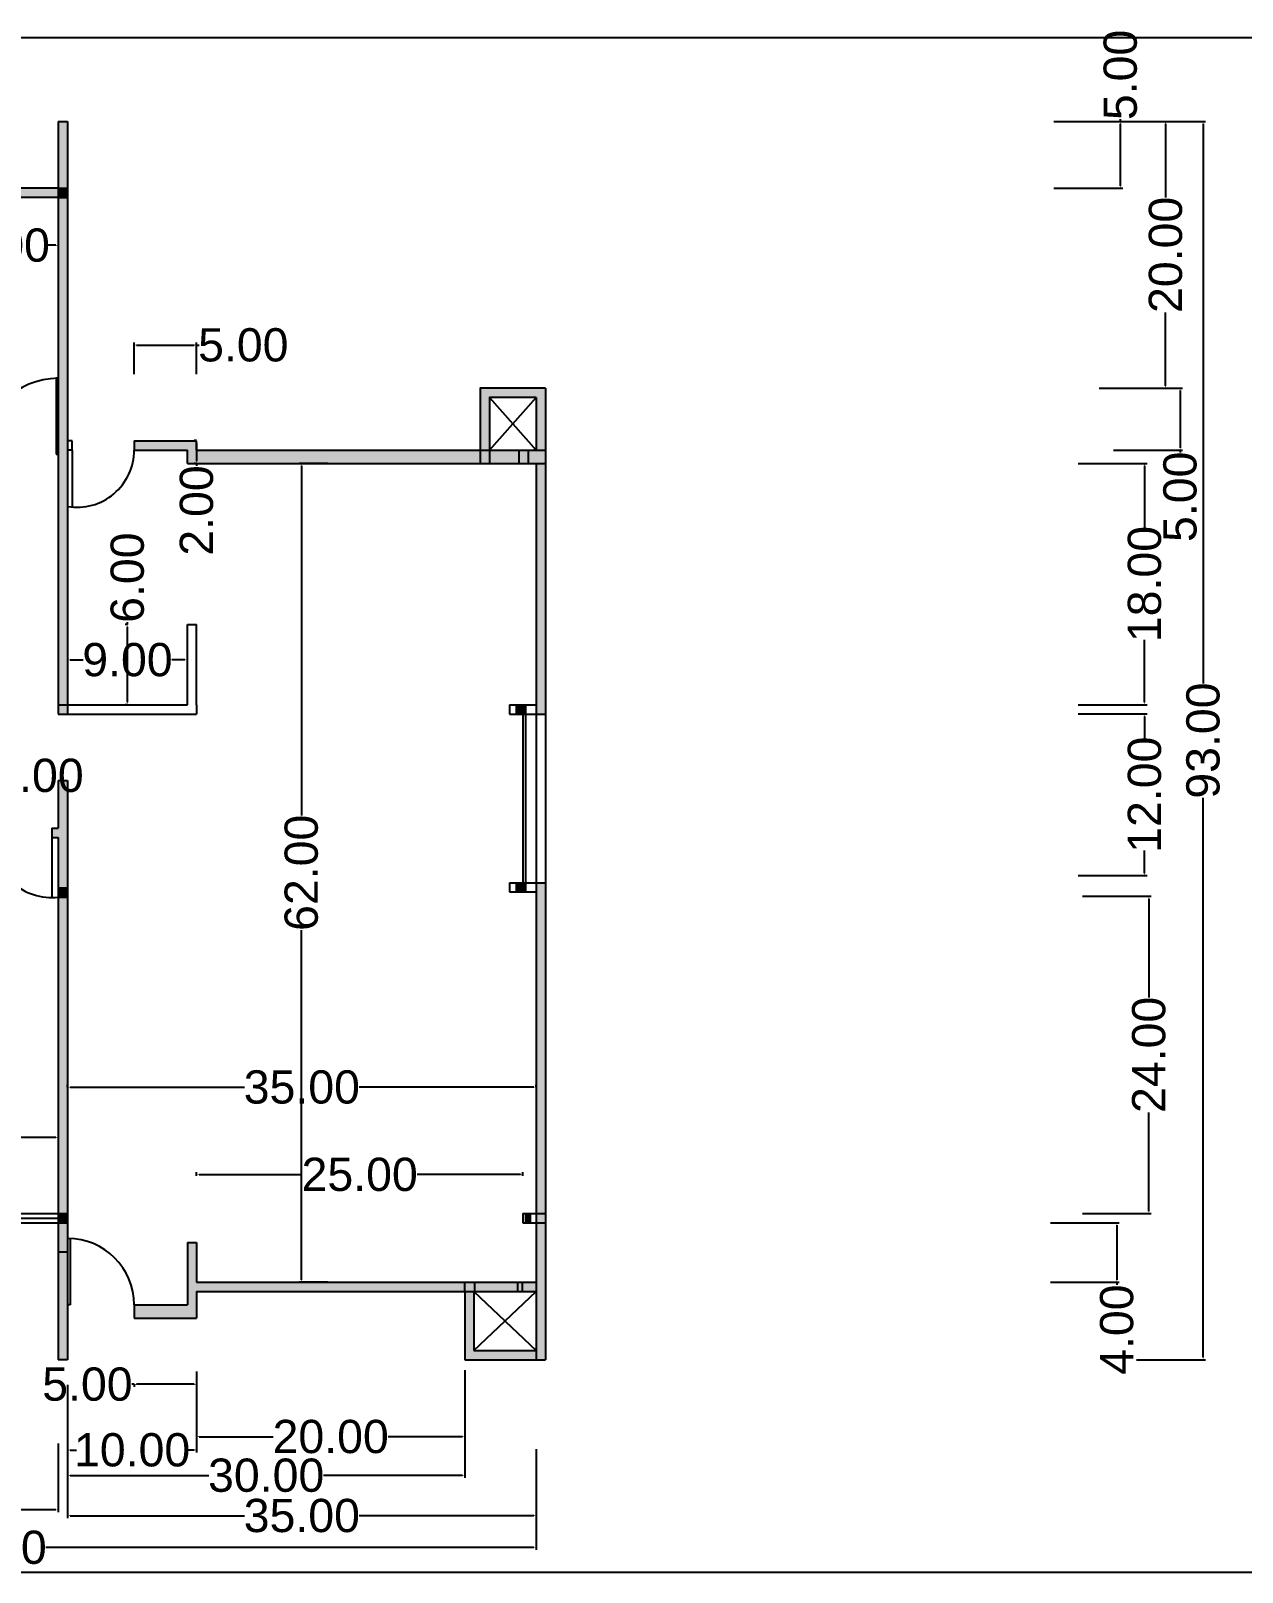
# Model space of a CAD drawing. Header units: inches. Extents: x 13 to 295, y 18 to 174.
# Drawn here: x 86.1 to 177.2, y 18 to 133.9 of the extents above; entities that cross this region are included whole.
import ezdxf

# ---------------------------------------------------------------- set-up
doc = ezdxf.new("R2010")
doc.units = ezdxf.units.IN
doc.header["$MEASUREMENT"] = 0
doc.styles.get("Standard").update_dxf_attribs({"font": 'arial.ttf'})
doc.dimstyles.get("Standard").update_dxf_attribs({"dimtxt": 2.5, "dimasz": 0.18, "dimexe": 0.18, "dimexo": 5, "dimgap": 0.09, "dimtad": 0, "dimrnd": 1, "dimzin": 0, "dimdsep": 46, "dimtxsty": 'Standard', "dimcen": 0.09, "dimclrd": 1, "dimclre": 1, "dimclrt": 256, "dimadec": 0, "dimazin": 0, "dimtfac": 1, "dimtofl": 0, "dimtmove": 0, "dimatfit": 3, "dimfxl": 5, "dimfxlon": 1, "dimtolj": 1, "dimtzin": 0, "dimlwe": -1, "dimarcsym": 0})

# ---------------------------------------------------------------- blocks, each defined once
blk = doc.blocks.new('*D19')
at = {"color": 1, "transparency": 16777216}
for p, q in [((41.76, 24.86), (41.76, 19.68)), ((124.1, 24.86), (124.1, 19.68))]:
    blk.add_line(p, q, dxfattribs=at)
at = {"color": 1, "lineweight": -2, "transparency": 16777216}
for p, q in [((41.94, 19.86), (78.62, 19.86)), ((123.92, 19.86), (87.23, 19.86))]:
    blk.add_line(p, q, dxfattribs=at)
at = {"color": 1, "transparency": 16777216}
for points in [[(41.94, 19.89), (41.94, 19.83), (41.76, 19.86)], [(123.92, 19.89), (123.92, 19.83), (124.1, 19.86)]]:
    blk.add_solid(points, dxfattribs=at)
at = {"layer": 'Defpoints', "color": 0, "transparency": 16777216}
for p in [(41.76, 50), (124.1, 47.9), (124.1, 19.86)]:
    blk.add_point(p, dxfattribs=at)
at = {"transparency": 16777216, "insert": (82.93, 19.86), "char_height": 2.5, "attachment_point": 5}
blk.add_mtext('\\A1;82.00', dxfattribs=at)
blk = doc.blocks.new('*D20')
at = {"color": 1, "transparency": 16777216}
for p, q in [((88.87, 27.25), (88.87, 22.07)), ((124.1, 27.25), (124.1, 22.07))]:
    blk.add_line(p, q, dxfattribs=at)
at = {"color": 1, "lineweight": -2, "transparency": 16777216}
for p, q in [((89.05, 22.25), (102.18, 22.25)), ((123.92, 22.25), (110.79, 22.25))]:
    blk.add_line(p, q, dxfattribs=at)
at = {"color": 1, "transparency": 16777216}
for points in [[(89.05, 22.28), (89.05, 22.22), (88.87, 22.25)], [(123.92, 22.28), (123.92, 22.22), (124.1, 22.25)]]:
    blk.add_solid(points, dxfattribs=at)
at = {"layer": 'Defpoints', "color": 0, "transparency": 16777216}
for p in [(88.87, 33.98), (124.1, 33.98), (88.87, 22.25)]:
    blk.add_point(p, dxfattribs=at)
at = {"transparency": 16777216, "insert": (106.48, 22.25), "char_height": 2.5, "attachment_point": 5}
blk.add_mtext('\\A1;35.00', dxfattribs=at)
blk = doc.blocks.new('*D21')
at = {"color": 1, "transparency": 16777216}
for p, q in [((88.87, 28.98), (88.87, 25.1)), ((118.73, 28.98), (118.73, 25.1))]:
    blk.add_line(p, q, dxfattribs=at)
at = {"color": 1, "lineweight": -2, "transparency": 16777216}
for p, q in [((89.05, 25.28), (99.5, 25.28)), ((118.55, 25.28), (108.1, 25.28))]:
    blk.add_line(p, q, dxfattribs=at)
at = {"color": 1, "transparency": 16777216}
for points in [[(89.05, 25.31), (89.05, 25.25), (88.87, 25.28)], [(118.55, 25.31), (118.55, 25.25), (118.73, 25.28)]]:
    blk.add_solid(points, dxfattribs=at)
at = {"layer": 'Defpoints', "color": 0, "transparency": 16777216}
for p in [(88.87, 33.98), (118.73, 33.98), (88.87, 25.28)]:
    blk.add_point(p, dxfattribs=at)
at = {"transparency": 16777216, "insert": (103.8, 25.28), "char_height": 2.5, "attachment_point": 5}
blk.add_mtext('\\A1;30.00', dxfattribs=at)
blk = doc.blocks.new('*D22')
at = {"color": 1, "transparency": 16777216}
for p, q in [((88.87, 32.1), (88.87, 27.01)), ((98.57, 32.1), (98.57, 27.01))]:
    blk.add_line(p, q, dxfattribs=at)
at = {"color": 1, "lineweight": -2, "transparency": 16777216}
for p, q in [((89.05, 27.19), (89.54, 27.19)), ((98.39, 27.19), (97.91, 27.19))]:
    blk.add_line(p, q, dxfattribs=at)
at = {"color": 1, "transparency": 16777216}
for points in [[(89.05, 27.22), (89.05, 27.16), (88.87, 27.19)], [(98.39, 27.22), (98.39, 27.16), (98.57, 27.19)]]:
    blk.add_solid(points, dxfattribs=at)
at = {"layer": 'Defpoints', "color": 0, "transparency": 16777216}
for p in [(88.87, 37.1), (98.57, 37.1), (88.87, 27.19)]:
    blk.add_point(p, dxfattribs=at)
at = {"transparency": 16777216, "insert": (93.72, 27.19), "char_height": 2.5, "attachment_point": 5}
blk.add_mtext('\\A1;10.00', dxfattribs=at)
blk = doc.blocks.new('*D23')
at = {"color": 1, "lineweight": -2, "transparency": 16777216}
for p, q in [((93.87, 32.13), (93.69, 32.13)), ((98.39, 32.13), (94.05, 32.13))]:
    blk.add_line(p, q, dxfattribs=at)
at = {"color": 1, "transparency": 16777216}
for p, q in [((93.87, 32.13), (93.87, 31.95)), ((98.57, 32.13), (98.57, 31.95))]:
    blk.add_line(p, q, dxfattribs=at)
for points in [[(94.05, 32.16), (94.05, 32.1), (93.87, 32.13)], [(98.39, 32.16), (98.39, 32.1), (98.57, 32.13)]]:
    blk.add_solid(points, dxfattribs=at)
at = {"layer": 'Defpoints', "color": 0, "transparency": 16777216}
for p in [(93.87, 37.1), (98.57, 37.1), (93.87, 32.13)]:
    blk.add_point(p, dxfattribs=at)
at = {"transparency": 16777216, "insert": (90.36, 32.13), "char_height": 2.5, "attachment_point": 5}
blk.add_mtext('\\A1;5.00', dxfattribs=at)
blk = doc.blocks.new('*D24')
at = {"color": 1, "transparency": 16777216}
for p, q in [((98.57, 33.1), (98.57, 28.01)), ((118.73, 33.19), (118.73, 28.01))]:
    blk.add_line(p, q, dxfattribs=at)
at = {"color": 1, "lineweight": -2, "transparency": 16777216}
for p, q in [((98.75, 28.19), (104.32, 28.19)), ((118.55, 28.19), (112.97, 28.19))]:
    blk.add_line(p, q, dxfattribs=at)
at = {"color": 1, "transparency": 16777216}
for points in [[(98.75, 28.22), (98.75, 28.16), (98.57, 28.19)], [(118.55, 28.22), (118.55, 28.16), (118.73, 28.19)]]:
    blk.add_solid(points, dxfattribs=at)
at = {"layer": 'Defpoints', "color": 0, "transparency": 16777216}
for p in [(118.73, 39.1), (98.57, 38.1), (98.57, 28.19)]:
    blk.add_point(p, dxfattribs=at)
at = {"transparency": 16777216, "insert": (108.65, 28.19), "char_height": 2.5, "attachment_point": 5}
blk.add_mtext('\\A1;20.00', dxfattribs=at)
blk = doc.blocks.new('*D27')
at = {"color": 1, "transparency": 16777216}
for p, q in [((70.25, 27.69), (70.25, 22.51)), ((88.17, 27.69), (88.17, 22.51))]:
    blk.add_line(p, q, dxfattribs=at)
at = {"color": 1, "lineweight": -2, "transparency": 16777216}
for p, q in [((70.43, 22.69), (75.02, 22.69)), ((87.99, 22.69), (83.39, 22.69))]:
    blk.add_line(p, q, dxfattribs=at)
at = {"color": 1, "transparency": 16777216}
for points in [[(70.43, 22.72), (70.43, 22.66), (70.25, 22.69)], [(87.99, 22.72), (87.99, 22.66), (88.17, 22.69)]]:
    blk.add_solid(points, dxfattribs=at)
at = {"layer": 'Defpoints', "color": 0, "transparency": 16777216}
for p in [(70.25, 44.27), (88.17, 44.27), (70.25, 22.69)]:
    blk.add_point(p, dxfattribs=at)
at = {"transparency": 16777216, "insert": (79.21, 22.69), "char_height": 2.5, "attachment_point": 5}
blk.add_mtext('\\A1;18.00', dxfattribs=at)
blk = doc.blocks.new('*D31')
at = {"color": 1, "transparency": 16777216}
for p, q in [((169.25, 127.07), (174.43, 127.07)), ((169.25, 33.98), (174.43, 33.98))]:
    blk.add_line(p, q, dxfattribs=at)
at = {"color": 1, "lineweight": -2, "transparency": 16777216}
for p, q in [((174.25, 126.89), (174.25, 84.83)), ((174.25, 34.16), (174.25, 76.22))]:
    blk.add_line(p, q, dxfattribs=at)
at = {"color": 1, "transparency": 16777216}
for points in [[(174.22, 126.89), (174.28, 126.89), (174.25, 127.07)], [(174.22, 34.16), (174.28, 34.16), (174.25, 33.98)]]:
    blk.add_solid(points, dxfattribs=at)
at = {"layer": 'Defpoints', "color": 0, "transparency": 16777216}
for p in [(88.87, 127.07), (124.8, 33.98), (174.25, 33.98)]:
    blk.add_point(p, dxfattribs=at)
at = {"transparency": 16777216, "insert": (174.25, 80.53), "char_height": 2.5, "attachment_point": 5, "rotation": 90}
blk.add_mtext('\\A1;93.00', dxfattribs=at)
blk = doc.blocks.new('*D33')
at = {"color": 1, "transparency": 16777216}
for p, q in [((164.85, 82.53), (170.03, 82.53)), ((164.85, 70.39), (170.03, 70.39))]:
    blk.add_line(p, q, dxfattribs=at)
at = {"color": 1, "lineweight": -2, "transparency": 16777216}
for p, q in [((169.85, 82.35), (169.85, 80.65)), ((169.85, 70.57), (169.85, 72.27))]:
    blk.add_line(p, q, dxfattribs=at)
at = {"color": 1, "transparency": 16777216}
for points in [[(169.82, 82.35), (169.88, 82.35), (169.85, 82.53)], [(169.82, 70.57), (169.88, 70.57), (169.85, 70.39)]]:
    blk.add_solid(points, dxfattribs=at)
at = {"layer": 'Defpoints', "color": 0, "transparency": 16777216}
for p in [(124.8, 82.53), (124.8, 70.39), (169.85, 70.39)]:
    blk.add_point(p, dxfattribs=at)
at = {"transparency": 16777216, "insert": (169.85, 76.46), "char_height": 2.5, "attachment_point": 5, "rotation": 90}
blk.add_mtext('\\A1;12.00', dxfattribs=at)
blk = doc.blocks.new('*D34')
at = {"color": 1, "transparency": 16777216}
for p, q in [((165.17, 68.82), (170.35, 68.82)), ((165.17, 44.97), (170.35, 44.97))]:
    blk.add_line(p, q, dxfattribs=at)
at = {"color": 1, "lineweight": -2, "transparency": 16777216}
for p, q in [((170.17, 68.64), (170.17, 61.22)), ((170.17, 45.15), (170.17, 52.57))]:
    blk.add_line(p, q, dxfattribs=at)
at = {"color": 1, "transparency": 16777216}
for points in [[(170.14, 68.64), (170.2, 68.64), (170.17, 68.82)], [(170.14, 45.15), (170.2, 45.15), (170.17, 44.97)]]:
    blk.add_solid(points, dxfattribs=at)
at = {"layer": 'Defpoints', "color": 0, "transparency": 16777216}
for p in [(124.1, 68.82), (124.1, 44.97), (170.17, 44.97)]:
    blk.add_point(p, dxfattribs=at)
at = {"transparency": 16777216, "insert": (170.17, 56.9), "char_height": 2.5, "attachment_point": 5, "rotation": 90}
blk.add_mtext('\\A1;24.00', dxfattribs=at)
blk = doc.blocks.new('*D37')
at = {"color": 1, "transparency": 16777216}
for p, q in [((162.76, 44.27), (167.94, 44.27)), ((162.76, 39.8), (167.94, 39.8))]:
    blk.add_line(p, q, dxfattribs=at)
at = {"color": 1, "lineweight": -2, "transparency": 16777216}
for p, q in [((167.76, 44.09), (167.76, 39.98)), ((167.76, 39.8), (167.76, 39.62))]:
    blk.add_line(p, q, dxfattribs=at)
at = {"color": 1, "transparency": 16777216}
for points in [[(167.73, 44.09), (167.79, 44.09), (167.76, 44.27)], [(167.73, 39.98), (167.79, 39.98), (167.76, 39.8)]]:
    blk.add_solid(points, dxfattribs=at)
at = {"layer": 'Defpoints', "color": 0, "transparency": 16777216}
for p in [(123.95, 44.27), (124.1, 39.8), (167.76, 39.8)]:
    blk.add_point(p, dxfattribs=at)
at = {"transparency": 16777216, "insert": (167.76, 36.24), "char_height": 2.5, "attachment_point": 5, "rotation": 90}
blk.add_mtext('\\A1;4.00', dxfattribs=at)
blk = doc.blocks.new('*D38')
at = {"color": 1, "transparency": 16777216}
for p, q in [((164.85, 101.37), (170.03, 101.37)), ((164.85, 83.23), (170.03, 83.23))]:
    blk.add_line(p, q, dxfattribs=at)
at = {"color": 1, "lineweight": -2, "transparency": 16777216}
for p, q in [((169.85, 101.19), (169.85, 96.48)), ((169.85, 83.41), (169.85, 88.11))]:
    blk.add_line(p, q, dxfattribs=at)
at = {"color": 1, "transparency": 16777216}
for points in [[(169.82, 101.19), (169.88, 101.19), (169.85, 101.37)], [(169.82, 83.41), (169.88, 83.41), (169.85, 83.23)]]:
    blk.add_solid(points, dxfattribs=at)
at = {"layer": 'Defpoints', "color": 0, "transparency": 16777216}
for p in [(124.8, 101.37), (124.8, 83.23), (169.85, 83.23)]:
    blk.add_point(p, dxfattribs=at)
at = {"transparency": 16777216, "insert": (169.85, 92.3), "char_height": 2.5, "attachment_point": 5, "rotation": 90}
blk.add_mtext('\\A1;18.00', dxfattribs=at)
blk = doc.blocks.new('*D41')
at = {"color": 1, "transparency": 16777216}
for p, q in [((167.52, 107.03), (172.7, 107.03)), ((167.52, 102.37), (172.7, 102.37))]:
    blk.add_line(p, q, dxfattribs=at)
at = {"color": 1, "lineweight": -2, "transparency": 16777216}
for p, q in [((172.52, 106.85), (172.52, 102.55)), ((172.52, 102.37), (172.52, 102.19))]:
    blk.add_line(p, q, dxfattribs=at)
at = {"color": 1, "transparency": 16777216}
for points in [[(172.49, 106.85), (172.55, 106.85), (172.52, 107.03)], [(172.49, 102.55), (172.55, 102.55), (172.52, 102.37)]]:
    blk.add_solid(points, dxfattribs=at)
at = {"layer": 'Defpoints', "color": 0, "transparency": 16777216}
for p in [(124.8, 107.03), (124.8, 102.37), (172.52, 102.37)]:
    blk.add_point(p, dxfattribs=at)
at = {"transparency": 16777216, "insert": (172.52, 98.86), "char_height": 2.5, "attachment_point": 5, "rotation": 90}
blk.add_mtext('\\A1;5.00', dxfattribs=at)
blk = doc.blocks.new('*D42')
at = {"color": 1, "transparency": 16777216}
for p, q in [((166.43, 127.07), (171.61, 127.07)), ((166.43, 107.03), (171.61, 107.03))]:
    blk.add_line(p, q, dxfattribs=at)
at = {"color": 1, "lineweight": -2, "transparency": 16777216}
for p, q in [((171.43, 126.89), (171.43, 121.37)), ((171.43, 107.21), (171.43, 112.72))]:
    blk.add_line(p, q, dxfattribs=at)
at = {"color": 1, "transparency": 16777216}
for points in [[(171.4, 126.89), (171.46, 126.89), (171.43, 127.07)], [(171.4, 107.21), (171.46, 107.21), (171.43, 107.03)]]:
    blk.add_solid(points, dxfattribs=at)
at = {"layer": 'Defpoints', "color": 0, "transparency": 16777216}
for p in [(88.87, 127.07), (171.43, 127.07), (124.8, 107.03)]:
    blk.add_point(p, dxfattribs=at)
at = {"transparency": 16777216, "insert": (171.43, 117.05), "char_height": 2.5, "attachment_point": 5, "rotation": 90}
blk.add_mtext('\\A1;20.00', dxfattribs=at)
blk = doc.blocks.new('*D43')
at = {"color": 1, "transparency": 16777216}
for p, q in [((163.03, 127.07), (168.21, 127.07)), ((163.03, 122.07), (168.21, 122.07))]:
    blk.add_line(p, q, dxfattribs=at)
at = {"color": 1, "lineweight": -2, "transparency": 16777216}
for p, q in [((168.03, 127.07), (168.03, 127.25)), ((168.03, 122.25), (168.03, 126.89))]:
    blk.add_line(p, q, dxfattribs=at)
at = {"color": 1, "transparency": 16777216}
for points in [[(168, 126.89), (168.06, 126.89), (168.03, 127.07)], [(168, 122.25), (168.06, 122.25), (168.03, 122.07)]]:
    blk.add_solid(points, dxfattribs=at)
at = {"layer": 'Defpoints', "color": 0, "transparency": 16777216}
for p in [(88.17, 127.07), (168.03, 127.07), (88.17, 122.07)]:
    blk.add_point(p, dxfattribs=at)
at = {"transparency": 16777216, "insert": (168.03, 130.58), "char_height": 2.5, "attachment_point": 5, "rotation": 90}
blk.add_mtext('\\A1;5.00', dxfattribs=at)
blk = doc.blocks.new('*D45')
at = {"color": 1, "transparency": 16777216}
for p, q in [((88.87, 54.47), (88.87, 54.65)), ((124.1, 54.47), (124.1, 54.65))]:
    blk.add_line(p, q, dxfattribs=at)
at = {"color": 1, "lineweight": -2, "transparency": 16777216}
for p, q in [((89.05, 54.47), (102.18, 54.47)), ((123.92, 54.47), (110.79, 54.47))]:
    blk.add_line(p, q, dxfattribs=at)
at = {"color": 1, "transparency": 16777216}
for points in [[(89.05, 54.5), (89.05, 54.44), (88.87, 54.47)], [(123.92, 54.5), (123.92, 54.44), (124.1, 54.47)]]:
    blk.add_solid(points, dxfattribs=at)
at = {"layer": 'Defpoints', "color": 0, "transparency": 16777216}
for p in [(124.1, 54.47), (88.87, 50.68), (124.1, 50.68)]:
    blk.add_point(p, dxfattribs=at)
at = {"transparency": 16777216, "insert": (106.48, 54.47), "char_height": 2.5, "attachment_point": 5}
blk.add_mtext('\\A1;35.00', dxfattribs=at)
blk = doc.blocks.new('*D46')
at = {"color": 1, "transparency": 16777216}
for p, q in [((98.57, 47.8), (98.57, 48.08)), ((123.1, 47.8), (123.1, 48.08))]:
    blk.add_line(p, q, dxfattribs=at)
at = {"color": 1, "lineweight": -2, "transparency": 16777216}
for p, q in [((98.75, 47.9), (106.51, 47.9)), ((122.92, 47.9), (115.16, 47.9))]:
    blk.add_line(p, q, dxfattribs=at)
at = {"color": 1, "transparency": 16777216}
for points in [[(98.75, 47.93), (98.75, 47.87), (98.57, 47.9)], [(122.92, 47.93), (122.92, 47.87), (123.1, 47.9)]]:
    blk.add_solid(points, dxfattribs=at)
at = {"layer": 'Defpoints', "color": 0, "transparency": 16777216}
for p in [(123.1, 47.9), (98.57, 42.8), (123.1, 42.8)]:
    blk.add_point(p, dxfattribs=at)
at = {"transparency": 16777216, "insert": (110.83, 47.9), "char_height": 2.5, "attachment_point": 5}
blk.add_mtext('\\A1;25.00', dxfattribs=at)
blk = doc.blocks.new('*D47')
at = {"color": 1, "transparency": 16777216}
for p, q in [((108.44, 101.37), (106.27, 101.37)), ((108.44, 39.8), (106.27, 39.8))]:
    blk.add_line(p, q, dxfattribs=at)
at = {"color": 1, "lineweight": -2, "transparency": 16777216}
for p, q in [((106.45, 101.19), (106.45, 74.9)), ((106.45, 39.98), (106.45, 66.27))]:
    blk.add_line(p, q, dxfattribs=at)
at = {"color": 1, "transparency": 16777216}
for points in [[(106.42, 101.19), (106.48, 101.19), (106.45, 101.37)], [(106.42, 39.98), (106.48, 39.98), (106.45, 39.8)]]:
    blk.add_solid(points, dxfattribs=at)
at = {"layer": 'Defpoints', "color": 0, "transparency": 16777216}
for p in [(113.44, 101.37), (106.45, 39.8), (113.44, 39.8)]:
    blk.add_point(p, dxfattribs=at)
at = {"transparency": 16777216, "insert": (106.45, 70.59), "char_height": 2.5, "attachment_point": 5, "rotation": 90}
blk.add_mtext('\\A1;62.00', dxfattribs=at)
blk = doc.blocks.new('*D49')
at = {"color": 1, "transparency": 16777216}
for p, q in [((78.17, 117.77), (78.17, 117.59)), ((88.17, 117.77), (88.17, 117.59))]:
    blk.add_line(p, q, dxfattribs=at)
at = {"color": 1, "lineweight": -2, "transparency": 16777216}
for p, q in [((78.35, 117.77), (78.99, 117.77)), ((87.99, 117.77), (87.36, 117.77))]:
    blk.add_line(p, q, dxfattribs=at)
at = {"color": 1, "transparency": 16777216}
for points in [[(78.35, 117.8), (78.35, 117.74), (78.17, 117.77)], [(87.99, 117.8), (87.99, 117.74), (88.17, 117.77)]]:
    blk.add_solid(points, dxfattribs=at)
at = {"layer": 'Defpoints', "color": 0, "transparency": 16777216}
for p in [(78.17, 119.35), (88.17, 119.35), (78.17, 117.77)]:
    blk.add_point(p, dxfattribs=at)
at = {"transparency": 16777216, "insert": (83.17, 117.77), "char_height": 2.5, "attachment_point": 5}
blk.add_mtext('\\A1;10.00', dxfattribs=at)
blk = doc.blocks.new('*D54')
at = {"color": 1, "transparency": 16777216}
for p, q in [((78.17, 77.9), (78.17, 78.08)), ((83.17, 77.9), (83.17, 78.08))]:
    blk.add_line(p, q, dxfattribs=at)
at = {"color": 1, "lineweight": -2, "transparency": 16777216}
for p, q in [((78.35, 77.9), (82.99, 77.9)), ((83.17, 77.9), (83.35, 77.9))]:
    blk.add_line(p, q, dxfattribs=at)
at = {"color": 1, "transparency": 16777216}
for points in [[(78.35, 77.93), (78.35, 77.87), (78.17, 77.9)], [(82.99, 77.93), (82.99, 77.87), (83.17, 77.9)]]:
    blk.add_solid(points, dxfattribs=at)
at = {"layer": 'Defpoints', "color": 0, "transparency": 16777216}
for p in [(83.17, 77.9), (78.17, 73.94), (83.17, 73.94)]:
    blk.add_point(p, dxfattribs=at)
at = {"transparency": 16777216, "insert": (86.68, 77.9), "char_height": 2.5, "attachment_point": 5}
blk.add_mtext('\\A1;5.00', dxfattribs=at)
blk = doc.blocks.new('*D58')
at = {"color": 1, "transparency": 16777216}
for p, q in [((70.25, 50.68), (70.25, 50.5)), ((88.17, 50.68), (88.17, 50.5))]:
    blk.add_line(p, q, dxfattribs=at)
at = {"color": 1, "lineweight": -2, "transparency": 16777216}
for p, q in [((70.43, 50.68), (75.02, 50.68)), ((87.99, 50.68), (83.39, 50.68))]:
    blk.add_line(p, q, dxfattribs=at)
at = {"color": 1, "transparency": 16777216}
for points in [[(70.43, 50.71), (70.43, 50.65), (70.25, 50.68)], [(87.99, 50.71), (87.99, 50.65), (88.17, 50.68)]]:
    blk.add_solid(points, dxfattribs=at)
at = {"layer": 'Defpoints', "color": 0, "transparency": 16777216}
for p in [(88.17, 53.61), (70.25, 52.77), (88.17, 50.68)]:
    blk.add_point(p, dxfattribs=at)
at = {"transparency": 16777216, "insert": (79.21, 50.68), "char_height": 2.5, "attachment_point": 5}
blk.add_mtext('\\A1;18.00', dxfattribs=at)
blk = doc.blocks.new('*D66')
at = {"color": 1, "transparency": 16777216}
for p, q in [((88.87, 86.6), (88.87, 86.42)), ((97.87, 86.6), (97.87, 86.42))]:
    blk.add_line(p, q, dxfattribs=at)
at = {"color": 1, "lineweight": -2, "transparency": 16777216}
for p, q in [((89.05, 86.6), (90.04, 86.6)), ((97.69, 86.6), (96.7, 86.6))]:
    blk.add_line(p, q, dxfattribs=at)
at = {"color": 1, "transparency": 16777216}
for points in [[(89.05, 86.63), (89.05, 86.57), (88.87, 86.6)], [(97.69, 86.63), (97.69, 86.57), (97.87, 86.6)]]:
    blk.add_solid(points, dxfattribs=at)
at = {"layer": 'Defpoints', "color": 0, "transparency": 16777216}
for p in [(88.87, 89.26), (97.87, 89.26), (88.87, 86.6)]:
    blk.add_point(p, dxfattribs=at)
at = {"transparency": 16777216, "insert": (93.37, 86.6), "char_height": 2.5, "attachment_point": 5}
blk.add_mtext('\\A1;9.00', dxfattribs=at)
blk = doc.blocks.new('*D67')
at = {"color": 1, "transparency": 16777216}
for p, q in [((93.37, 89.26), (93.19, 89.26)), ((93.37, 83.23), (93.19, 83.23))]:
    blk.add_line(p, q, dxfattribs=at)
at = {"color": 1, "lineweight": -2, "transparency": 16777216}
for p, q in [((93.37, 89.26), (93.37, 89.44)), ((93.37, 83.41), (93.37, 89.08))]:
    blk.add_line(p, q, dxfattribs=at)
at = {"color": 1, "transparency": 16777216}
for points in [[(93.34, 89.08), (93.4, 89.08), (93.37, 89.26)], [(93.34, 83.41), (93.4, 83.41), (93.37, 83.23)]]:
    blk.add_solid(points, dxfattribs=at)
at = {"layer": 'Defpoints', "color": 0, "transparency": 16777216}
for p in [(93.37, 89.26), (97.87, 89.26), (97.87, 83.23)]:
    blk.add_point(p, dxfattribs=at)
at = {"transparency": 16777216, "insert": (93.37, 92.78), "char_height": 2.5, "attachment_point": 5, "rotation": 90}
blk.add_mtext('\\A1;6.00', dxfattribs=at)
blk = doc.blocks.new('*D68')
at = {"color": 1, "transparency": 16777216}
for p, q in [((93.87, 108.07), (93.87, 110.45)), ((98.57, 108.07), (98.57, 110.45))]:
    blk.add_line(p, q, dxfattribs=at)
at = {"color": 1, "lineweight": -2, "transparency": 16777216}
for p, q in [((94.05, 110.27), (98.39, 110.27)), ((98.57, 110.27), (98.75, 110.27))]:
    blk.add_line(p, q, dxfattribs=at)
at = {"color": 1, "transparency": 16777216}
for points in [[(94.05, 110.3), (94.05, 110.24), (93.87, 110.27)], [(98.39, 110.3), (98.39, 110.24), (98.57, 110.27)]]:
    blk.add_solid(points, dxfattribs=at)
at = {"layer": 'Defpoints', "color": 0, "transparency": 16777216}
for p in [(98.57, 110.27), (93.87, 103.07), (98.57, 103.07)]:
    blk.add_point(p, dxfattribs=at)
at = {"transparency": 16777216, "insert": (102.08, 110.27), "char_height": 2.5, "attachment_point": 5}
blk.add_mtext('\\A1;5.00', dxfattribs=at)
blk = doc.blocks.new('*D70')
at = {"color": 1, "transparency": 16777216}
for p, q in [((98.57, 103.09), (98.39, 103.09)), ((98.57, 101.37), (98.39, 101.37))]:
    blk.add_line(p, q, dxfattribs=at)
at = {"color": 1, "lineweight": -2, "transparency": 16777216}
for p, q in [((98.57, 102.91), (98.57, 101.55)), ((98.57, 101.37), (98.57, 101.19))]:
    blk.add_line(p, q, dxfattribs=at)
at = {"color": 1, "transparency": 16777216}
for points in [[(98.54, 102.91), (98.6, 102.91), (98.57, 103.09)], [(98.54, 101.55), (98.6, 101.55), (98.57, 101.37)]]:
    blk.add_solid(points, dxfattribs=at)
at = {"layer": 'Defpoints', "color": 0, "transparency": 16777216}
for p in [(98.57, 103.09), (98.57, 101.37), (98.57, 101.37)]:
    blk.add_point(p, dxfattribs=at)
at = {"transparency": 16777216, "insert": (98.57, 97.83), "char_height": 2.5, "attachment_point": 5, "rotation": 90}
blk.add_mtext('\\A1;2.00', dxfattribs=at)

msp = doc.modelspace()

# ---------------------------------------------------------------- hatches: boundary and pattern name
at = {"true_color": 0x636466}
h = msp.add_hatch(color=251, dxfattribs=at)
h.dxf.hatch_style = 1
h.paths.add_polyline_path([(88.872, 127.069), (88.172, 127.069), (88.172, 122.069), (88.872, 122.069)])
h = msp.add_hatch(color=251, dxfattribs=at)
h.dxf.hatch_style = 1
h.paths.add_polyline_path([(73.472, 117.769), (44.769, 117.769), (44.769, 117.066), (44.841, 97.069), (45.541, 97.069), (45.469, 117.069), (73.472, 117.069)])
h.paths.add_polyline_path([(88.172, 122.069), (78.172, 122.069), (78.172, 121.369), (88.172, 121.369)])
at = {"true_color": 0x000000}
h = msp.add_hatch(color=18, dxfattribs=at)
h.dxf.hatch_style = 1
h.paths.add_polyline_path([(88.872, 122.069), (88.172, 122.069), (88.172, 121.369), (88.872, 121.369)])
at = {"true_color": 0x636466}
h = msp.add_hatch(color=251, dxfattribs=at)
h.dxf.hatch_style = 1
h.paths.add_polyline_path([(88.872, 121.369), (88.172, 121.369), (88.172, 83.228), (88.872, 83.228)])
h = msp.add_hatch(color=251, dxfattribs=at)
h.dxf.hatch_style = 1
h.paths.add_polyline_path([(119.888, 102.369), (98.572, 102.369), (98.572, 103.069), (93.872, 103.069), (93.872, 102.369), (97.872, 102.369), (97.872, 101.369), (119.888, 101.369)])
h.paths.add_polyline_path([(122.797, 102.369), (120.588, 102.369), (120.588, 101.369), (122.797, 101.369)])
h.paths.add_polyline_path([(124.796, 102.369), (123.497, 102.369), (123.497, 101.369), (124.796, 101.369)])
h.paths.add_polyline_path([(124.796, 106.798), (124.796, 107.028), (119.888, 107.028), (119.888, 102.369), (120.588, 102.369), (120.588, 106.328), (124.096, 106.328), (124.096, 102.369), (124.796, 102.369)])
at = {"true_color": 0x000000}
h = msp.add_hatch(color=18, dxfattribs=at)
h.dxf.hatch_style = 1
h.paths.add_polyline_path([(120.588, 102.369), (119.888, 102.369), (119.888, 101.369), (120.588, 101.369)])
h.paths.add_polyline_path([(123.497, 102.369), (122.797, 102.369), (122.797, 101.369), (123.497, 101.369)])
at = {"true_color": 0x636466}
h = msp.add_hatch(color=251, dxfattribs=at)
h.dxf.hatch_style = 1
h.paths.add_polyline_path([(124.796, 101.369), (124.096, 101.369), (124.096, 82.528), (124.796, 82.528)])
h = msp.add_hatch(color=251, dxfattribs=at)
h.dxf.hatch_style = 1
h.paths.add_polyline_path([(41.76, 69.147), (41.06, 69.147), (41.06, 56.702), (41.76, 56.702)])
h.paths.add_polyline_path([(41.76, 71.847), (41.06, 71.847), (41.06, 69.847), (41.76, 69.847)])
h.paths.add_polyline_path([(51.46, 73.936), (50.76, 73.936), (50.76, 69.847), (51.46, 69.847)])
h.paths.add_polyline_path([(63.772, 69.847), (51.46, 69.847), (51.46, 69.147), (63.772, 69.147)])
h.paths.add_polyline_path([(77.472, 69.847), (64.472, 69.847), (64.472, 69.147), (77.472, 69.147)])
h.paths.add_polyline_path([(83.172, 73.936), (78.172, 73.936), (78.172, 89.05), (77.472, 89.05), (77.272, 89.05), (77.272, 88.35), (77.472, 88.35), (77.472, 69.847), (78.172, 69.847), (78.172, 73.236), (83.172, 73.236)])
h.paths.add_polyline_path([(88.872, 77.528), (88.172, 77.528), (88.172, 73.936), (87.672, 73.936), (87.672, 73.236), (88.172, 73.236), (88.172, 69.464), (88.872, 69.464)])
h.paths.add_polyline_path([(82.672, 75.303), (90.719, 75.303), (90.719, 80.454), (82.672, 80.454)], flags=9)
at = {"true_color": 0x000000}
h = msp.add_hatch(color=18, dxfattribs=at)
h.dxf.hatch_style = 1
h.paths.add_polyline_path([(88.872, 83.228), (88.172, 83.228), (88.172, 82.528), (88.872, 82.528)])
h.paths.add_polyline_path([(123.296, 83.228), (123.096, 83.228), (123.096, 82.528), (123.296, 82.528)])
h = msp.add_hatch(color=18, dxfattribs=at)
h.dxf.hatch_style = 1
h.paths.add_polyline_path([(123.296, 83.228), (122.596, 83.228), (122.596, 82.528), (123.296, 82.528)])
at = {"true_color": 0x636466}
h = msp.add_hatch(color=251, dxfattribs=at)
h.dxf.hatch_style = 1
h.paths.add_polyline_path([(70.245, 44.27), (69.545, 44.27), (69.545, 42.802), (69.543, 42.802), (51.46, 42.802), (51.46, 45.591), (51.46, 52.002), (50.76, 52.002), (50.76, 45.527), (50.76, 42.102), (69.543, 42.102), (70.245, 42.102)])
h.paths.add_polyline_path([(50.76, 52.448), (50.76, 52.702), (50.228, 52.702), (41.76, 52.702), (41.76, 52.448), (41.76, 52.002), (49.528, 52.002), (50.76, 52.002)])
h.paths.add_polyline_path([(41.76, 52.002), (41.06, 52.002), (41.06, 50.002), (41.76, 50.002)])
h.paths.add_polyline_path([(70.245, 63.447), (56.46, 63.447), (56.46, 62.747), (69.545, 62.747), (69.545, 44.97), (70.245, 44.97)])
h.paths.add_polyline_path([(84.163, 44.97), (70.245, 44.97), (70.245, 44.27), (84.163, 44.27)])
h.paths.add_polyline_path([(88.872, 42.102), (88.172, 42.102), (88.172, 33.982), (88.872, 33.982)])
h.paths.add_polyline_path([(88.872, 44.27), (88.172, 44.27), (88.172, 42.102), (88.872, 42.102)])
h.paths.add_polyline_path([(88.872, 68.764), (88.172, 68.764), (88.172, 44.97), (88.872, 44.97)])
h.paths.add_polyline_path([(124.796, 69.847), (124.096, 69.847), (124.096, 44.97), (124.796, 44.97)])
h.paths.add_polyline_path([(124.796, 44.27), (124.096, 44.27), (124.096, 33.982), (124.796, 33.982)])
h.paths.add_polyline_path([(124.796, 44.97), (124.096, 44.97), (124.096, 44.27), (124.796, 44.27)])
h.paths.add_polyline_path([(124.096, 39.802), (123.037, 39.802), (123.037, 39.102), (124.096, 39.102)])
h.paths.add_polyline_path([(122.687, 39.802), (119.498, 39.802), (119.498, 39.102), (122.687, 39.102)])
h.paths.add_polyline_path([(118.726, 39.802), (105.62, 39.802), (98.572, 39.802), (98.572, 42.802), (97.872, 42.802), (97.872, 42.102), (97.872, 38.102), (93.872, 38.102), (93.872, 37.102), (98.572, 37.102), (98.572, 39.102), (105.62, 39.102), (118.726, 39.102)])
h.paths.add_polyline_path([(119.426, 39.102), (118.726, 39.102), (118.726, 34.682), (118.726, 33.982), (124.096, 33.982), (124.096, 34.682), (119.426, 34.682)])
at = {"true_color": 0x000000}
h = msp.add_hatch(color=18, dxfattribs=at)
h.dxf.hatch_style = 1
h.paths.add_polyline_path([(123.296, 69.847), (122.596, 69.847), (122.596, 69.147), (123.296, 69.147)])
h = msp.add_hatch(color=18, dxfattribs=at)
h.dxf.hatch_style = 1
h.paths.add_polyline_path([(123.296, 69.847), (123.096, 69.847), (123.096, 69.147), (123.296, 69.147)])
h = msp.add_hatch(color=18, dxfattribs=at)
h.dxf.hatch_style = 1
h.paths.add_polyline_path([(88.872, 69.464), (88.172, 69.464), (88.172, 68.764), (88.872, 68.764)])
h = msp.add_hatch(color=18, dxfattribs=at)
h.dxf.hatch_style = 1
h.paths.add_polyline_path([(88.872, 44.97), (88.172, 44.97), (88.172, 44.27), (88.872, 44.27)])
h = msp.add_hatch(color=18, dxfattribs=at)
h.dxf.hatch_style = 1
h.paths.add_polyline_path([(123.646, 44.97), (123.296, 44.97), (123.296, 44.27), (123.646, 44.27)])
h = msp.add_hatch(color=18, dxfattribs=at)
h.dxf.hatch_style = 1
h.paths.add_polyline_path([(119.498, 39.802), (118.726, 39.802), (118.726, 39.102), (119.498, 39.102)])
h.paths.add_polyline_path([(123.037, 39.802), (122.687, 39.802), (122.687, 39.102), (123.037, 39.102)])

# ---------------------------------------------------------------- linework, layer by layer
for p, q in [((88.172, 127.069), (88.172, 82.528)), ((88.872, 127.069), (88.872, 82.528)), ((88.172, 122.069), (88.872, 122.069)), ((88.172, 121.369), (88.872, 121.369)), ((88.172, 107.769), (88.022, 107.769)), ((88.022, 107.769), (88.022, 102.069)), ((120.588, 106.328), (124.096, 102.369)), ((120.588, 102.369), (124.096, 106.328)), ((88.022, 102.069), (88.172, 102.069)), ((89.222, 103.069), (88.872, 103.069)), ((89.222, 102.369), (88.872, 102.369)), ((89.222, 102.369), (89.222, 103.069)), ((89.222, 102.369), (89.222, 98.083)), ((93.872, 103.069), (93.872, 102.369)), ((119.888, 102.369), (119.888, 101.369)), ((120.588, 102.369), (120.588, 101.369)), ((122.797, 102.369), (122.797, 101.369)), ((122.797, 102.369), (122.797, 101.369)), ((123.497, 102.369), (123.497, 101.369)), ((123.926, 102.369), (124.021, 102.453)), ((97.872, 83.228), (97.872, 89.256)), ((97.872, 89.256), (98.572, 89.256)), ((98.572, 83.228), (98.572, 89.256)), ((88.172, 83.228), (97.872, 83.228)), ((88.172, 82.528), (98.572, 82.528)), ((98.572, 83.228), (98.572, 82.528)), ((122.096, 83.228), (124.096, 83.228)), ((122.096, 82.528), (124.796, 82.528)), ((88.172, 77.528), (88.872, 77.528)), ((88.172, 77.528), (88.172, 73.936)), ((88.872, 77.528), (88.872, 33.982)), ((87.672, 73.936), (87.672, 73.236)), ((87.672, 73.936), (88.172, 73.936)), ((87.672, 73.236), (88.172, 73.236)), ((87.672, 73.236), (87.672, 68.736)), ((88.172, 73.236), (88.172, 33.982)), ((88.172, 69.464), (88.872, 69.464)), ((88.172, 68.764), (88.872, 68.764)), ((89.072, 43.098), (89.072, 38.102)), ((88.172, 42.102), (88.872, 42.102)), ((97.872, 42.802), (97.872, 42.102)), ((97.872, 42.802), (98.572, 42.802)), ((98.572, 42.802), (98.572, 39.802)), ((98.572, 39.802), (105.62, 39.802)), ((122.687, 39.802), (122.687, 39.102)), ((123.037, 39.802), (123.037, 39.102)), ((124.096, 39.802), (124.096, 34.682)), ((98.572, 39.102), (105.62, 39.102)), ((98.572, 39.102), (98.572, 37.102)), ((89.072, 38.102), (88.872, 38.102)), ((93.872, 38.102), (93.872, 37.102)), ((93.872, 38.102), (97.872, 38.102)), ((93.872, 37.102), (98.572, 37.102)), ((97.872, 37.102), (98.572, 37.102)), ((88.872, 33.982), (88.172, 33.982))]:
    msp.add_line(p, q)
for points in [[(12.766, 133.366), (12.766, 18.005), (207.963, 18.005)], [(207.963, 18.005), (207.963, 133.365), (12.766, 133.365)], [(88.172, 127.069), (88.872, 127.069)], [(88.172, 122.069), (77.472, 122.069)], [(88.172, 121.369), (77.472, 121.369)], [(124.796, 107.028), (119.888, 107.028), (119.888, 102.369)], [(124.796, 107.028), (124.796, 106.798), (124.796, 106.798)], [(124.796, 106.798), (124.796, 33.982)], [(124.096, 106.328), (120.588, 106.328), (120.588, 102.369)], [(124.096, 106.328), (124.096, 102.369)], [(93.872, 103.069), (98.572, 103.069)], [(93.872, 102.369), (97.872, 102.369)], [(97.872, 101.369), (97.872, 102.369)], [(98.572, 102.369), (98.572, 103.069)], [(98.572, 102.369), (124.796, 102.369)], [(97.872, 101.369), (124.796, 101.369)], [(124.096, 101.369), (124.096, 83.228)], [(124.096, 101.369), (124.096, 33.982)], [(122.096, 83.228), (122.096, 82.528)], [(122.596, 83.228), (122.596, 82.528)], [(122.596, 83.228), (122.596, 82.528)], [(123.096, 82.528), (123.096, 69.847)], [(123.296, 83.228), (123.296, 69.147)], [(122.096, 69.847), (124.796, 69.847)], [(122.096, 69.847), (122.096, 69.147)], [(122.596, 69.847), (122.596, 69.147)], [(122.096, 69.147), (124.096, 69.147)], [(124.096, 69.147), (124.096, 39.802)], [(69.545, 44.97), (88.172, 44.97)], [(69.545, 44.27), (88.172, 44.27)], [(85.163, 44.62), (88.172, 44.62)], [(88.172, 44.97), (88.872, 44.97)], [(88.172, 44.27), (88.872, 44.27)], [(123.096, 44.97), (123.096, 44.27)], [(123.096, 44.97), (124.796, 44.97)], [(123.096, 44.27), (124.796, 44.27)], [(123.296, 44.97), (123.296, 44.27)], [(123.646, 44.97), (123.646, 44.27)], [(97.872, 42.102), (97.872, 38.102)], [(105.62, 39.802), (124.096, 39.802)], [(118.726, 39.102), (118.726, 39.802)], [(119.498, 39.102), (119.498, 39.802)], [(105.62, 39.102), (124.096, 39.102)], [(118.726, 39.102), (118.726, 34.682)], [(119.426, 39.102), (119.426, 34.682)], [(119.426, 39.102), (124.096, 34.682)], [(119.426, 34.682), (124.096, 39.102)], [(124.096, 39.102), (124.096, 34.682)], [(118.726, 34.749), (118.726, 33.982)], [(118.726, 33.982), (124.796, 33.982)], [(119.426, 34.682), (124.096, 34.682)]]:
    msp.add_lwpolyline(points)
for centre, radius, start, end in [((88.172, 102.069), 5.7, 90, 180), ((89.572, 102.369), 4.3, 260.63108, 0), ((87.672, 73.236), 4.5, 180, 276.37937), ((88.872, 38.102), 5, 0, 90)]:
    msp.add_arc(centre, radius, start, end)

# ---------------------------------------------------------------- dimensions: what is measured, and where the dimension line sits
for base, p1, p2, picture, middle in [((168.034, 127.069), (88.172, 122.069), (88.172, 127.069), '*D43', (168.034, 130.582)), ((174.249, 33.982), (88.872, 127.069), (124.796, 33.982), '*D31', (174.249, 80.526)), ((171.435, 127.069), (124.796, 107.028), (88.872, 127.069), '*D42', (171.435, 117.048)), ((172.517, 102.369), (124.796, 107.028), (124.796, 102.369), '*D41', (172.517, 98.856)), ((98.572, 101.369), (98.572, 103.087), (98.572, 101.369), '*D70', (98.572, 97.835)), ((106.447, 39.802), (113.435, 101.369), (113.435, 39.802), '*D47', (106.447, 70.586)), ((169.853, 83.228), (124.796, 101.369), (124.796, 83.228), '*D38', (169.853, 92.299)), ((93.372, 89.256), (97.872, 83.228), (97.872, 89.256), '*D67', (93.372, 92.776)), ((169.853, 70.39), (124.796, 82.528), (124.796, 70.39), '*D33', (169.853, 76.459)), ((170.174, 44.97), (124.096, 68.823), (124.096, 44.97), '*D34', (170.174, 56.896)), ((167.764, 39.802), (123.946, 44.27), (124.096, 39.802), '*D37', (167.764, 36.239))]:
    dim = msp.add_linear_dim(base=base, p1=p1, p2=p2, angle=90, dimstyle='Standard')
    dim.commit()
    dim.dimension.update_dxf_attribs({"geometry": picture, "text_midpoint": middle})
for base, p1, p2, picture, middle in [((78.172, 117.769), (88.172, 119.35), (78.172, 119.35), '*D49', (83.172, 117.769)), ((98.572, 110.27), (93.872, 103.069), (98.572, 103.069), '*D68', (102.084, 110.27)), ((88.872, 86.595), (97.872, 89.256), (88.872, 89.256), '*D66', (93.372, 86.595)), ((83.172, 77.896), (78.172, 73.936), (83.172, 73.936), '*D54', (86.684, 77.896)), ((124.096, 54.475), (88.872, 50.68), (124.096, 50.68), '*D45', (106.484, 54.475)), ((88.172, 50.68), (70.245, 52.775), (88.172, 53.609), '*D58', (79.208, 50.68)), ((124.096, 19.864), (41.76, 50.002), (124.096, 47.899), '*D19', (82.928, 19.864)), ((123.096, 47.899), (98.572, 42.802), (123.096, 42.802), '*D46', (110.834, 47.899)), ((70.245, 22.694), (88.172, 44.27), (70.245, 44.27), '*D27', (79.208, 22.694)), ((98.572, 28.191), (118.726, 39.102), (98.572, 38.102), '*D24', (108.649, 28.191)), ((93.872, 32.13), (98.572, 37.102), (93.872, 37.102), '*D23', (90.359, 32.13)), ((88.872, 27.191), (98.572, 37.102), (88.872, 37.102), '*D22', (93.722, 27.191)), ((88.872, 22.253), (124.096, 33.982), (88.872, 33.982), '*D20', (106.484, 22.253)), ((88.872, 25.28), (118.726, 33.982), (88.872, 33.982), '*D21', (103.799, 25.28))]:
    dim = msp.add_linear_dim(base=base, p1=p1, p2=p2, dimstyle='Standard')
    dim.commit()
    dim.dimension.update_dxf_attribs({"geometry": picture, "text_midpoint": middle})

doc.saveas('drawing.dxf')
